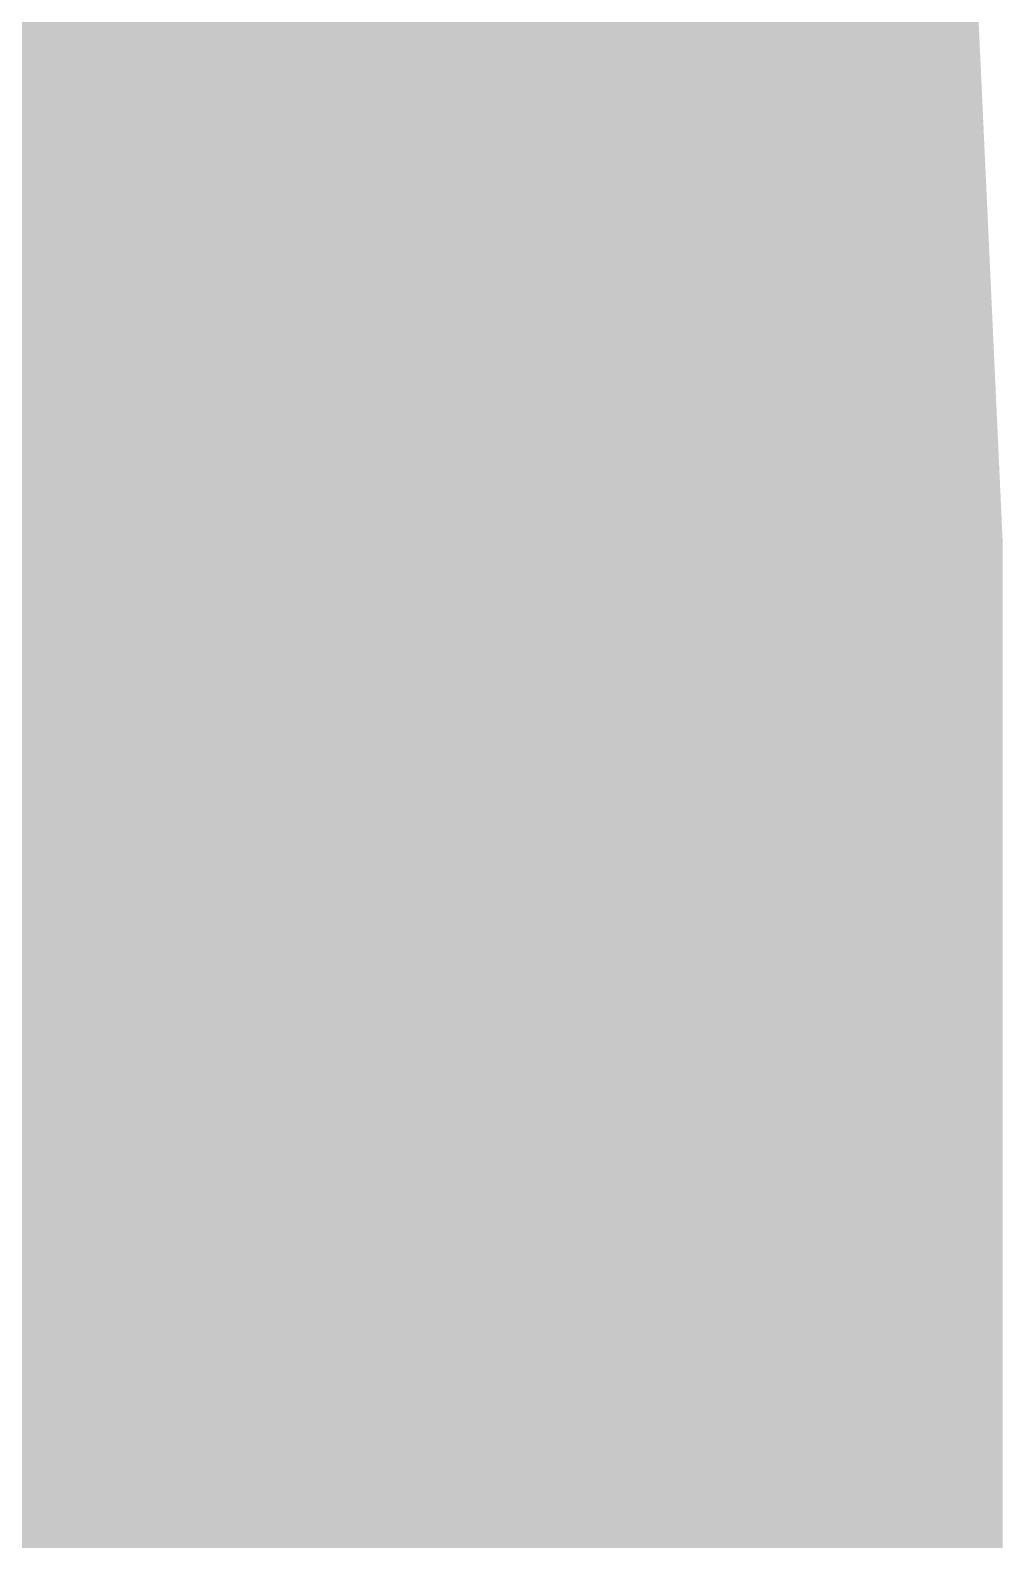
# Model space of a CAD drawing. Extents: x 43 to 178, y 42 to 123.
# Drawn here: x 73.2184 to 73.2819, y 109.6954 to 109.7939 of the extents above; entities that cross this region are included whole.
import ezdxf

# ---------------------------------------------------------------- set-up
doc = ezdxf.new("R2010")
doc.units = 0
doc.header["$MEASUREMENT"] = 0
doc.layers.add('MECHANICAL4', color=56, linetype='CONTINUOUS')

msp = doc.modelspace()

# ---------------------------------------------------------------- linework, layer by layer
at = {"layer": 'MECHANICAL4'}
for points, const_width in [([(71.218356, 111.760277, -0.414214), (73.218363, 109.760276)], 0.127), ([(71.218356, 111.760277, -0.414214), (73.218363, 109.760276)], 0.127), ([(71.218356, 111.760277, -0.414214), (73.218363, 109.760276)], 0.127), ([(71.218356, 111.760277, -0.414214), (73.218363, 109.760276)], 0.127), ([(71.218356, 111.760277, -0.414214), (73.218363, 109.760276)], 0.127), ([(71.218356, 111.760277, -0.414214), (73.218363, 109.760276)], 0.127), ([(71.218356, 111.760277, -0.414214), (73.218363, 109.760276)], 0.127), ([(71.218356, 111.760277, -0.414214), (73.218363, 109.760276)], 0.127), ([(71.218356, 111.760277, -0.414214), (73.218363, 109.760276)], 0.127), ([(73.186613, 109.760276, -1), (73.250113, 109.760276)], 0.0635), ([(73.186613, 109.760276, -1), (73.250113, 109.760276)], 0.0635), ([(73.186613, 109.760276, -1), (73.250113, 109.760276)], 0.0635), ([(73.186613, 109.760276, -1), (73.250113, 109.760276)], 0.0635), ([(73.186613, 109.760276, -1), (73.250113, 109.760276)], 0.0635), ([(73.186613, 109.760276, -1), (73.250113, 109.760276)], 0.0635), ([(73.186613, 109.760276, -1), (73.250113, 109.760276)], 0.0635), ([(73.186613, 109.760276, -1), (73.250113, 109.760276)], 0.0635), ([(73.186613, 109.760276, -1), (73.250113, 109.760276)], 0.0635), ([(73.186613, 109.760273, -1), (73.250113, 109.760273)], 0.0635), ([(73.186613, 109.760273, -1), (73.250113, 109.760273)], 0.0635), ([(73.186613, 109.760273, -1), (73.250113, 109.760273)], 0.0635), ([(73.186613, 109.760273, -1), (73.250113, 109.760273)], 0.0635), ([(73.186613, 109.760273, -1), (73.250113, 109.760273)], 0.0635), ([(73.186613, 109.760273, -1), (73.250113, 109.760273)], 0.0635), ([(73.186613, 109.760273, -1), (73.250113, 109.760273)], 0.0635), ([(73.186613, 109.760273, -1), (73.250113, 109.760273)], 0.0635), ([(73.186613, 109.760273, -1), (73.250113, 109.760273)], 0.0635), ([(73.186613, 109.760273, -1), (73.250113, 109.760273)], 0.0635), ([(73.186613, 109.760273, -1), (73.250113, 109.760273)], 0.0635), ([(73.186613, 109.760273, -1), (73.250113, 109.760273)], 0.0635), ([(73.186613, 109.760273, -1), (73.250113, 109.760273)], 0.0635), ([(73.186613, 109.760273, -1), (73.250113, 109.760273)], 0.0635), ([(73.186613, 109.760273, -1), (73.250113, 109.760273)], 0.0635), ([(73.186613, 109.760273, -1), (73.250113, 109.760273)], 0.0635), ([(73.186613, 109.760273, -1), (73.250113, 109.760273)], 0.0635), ([(73.186613, 109.760273, -1), (73.250113, 109.760273)], 0.0635), ([(73.186613, 109.760273, -1), (73.250113, 109.760273)], 0.0635), ([(73.186613, 109.760273, -1), (73.250113, 109.760273)], 0.0635), ([(73.186613, 109.760273, -1), (73.250113, 109.760273)], 0.0635), ([(73.186613, 109.760273, -1), (73.250113, 109.760273)], 0.0635), ([(73.186613, 109.760273, -1), (73.250113, 109.760273)], 0.0635), ([(73.186613, 109.760273, -1), (73.250113, 109.760273)], 0.0635), ([(73.186613, 109.760273, -1), (73.250113, 109.760273)], 0.0635), ([(73.186613, 109.760273, -1), (73.250113, 109.760273)], 0.0635), ([(73.186613, 109.760273, -1), (73.250113, 109.760273)], 0.0635), ([(73.186613, 109.760273, -1), (73.250113, 109.760273)], 0.0635), ([(73.186613, 109.760273, -1), (73.250113, 109.760273)], 0.0635), ([(73.186613, 109.760273, -1), (73.250113, 109.760273)], 0.0635), ([(73.186613, 109.760273, -1), (73.250113, 109.760273)], 0.0635), ([(73.186613, 109.760273, -1), (73.250113, 109.760273)], 0.0635), ([(73.186613, 109.760273, -1), (73.250113, 109.760273)], 0.0635), ([(73.186613, 109.760273, -1), (73.250113, 109.760273)], 0.0635), ([(73.186613, 109.760273, -1), (73.250113, 109.760273)], 0.0635), ([(73.186613, 109.760273, -1), (73.250113, 109.760273)], 0.0635), ([(73.186613, 109.760273, -1), (73.250113, 109.760273)], 0.0635), ([(73.186613, 109.760273, -1), (73.250113, 109.760273)], 0.0635), ([(73.186613, 109.760273, -1), (73.250113, 109.760273)], 0.0635), ([(73.186613, 109.760273, -1), (73.250113, 109.760273)], 0.0635), ([(73.186613, 109.760273, -1), (73.250113, 109.760273)], 0.0635), ([(73.186613, 109.760273, -1), (73.250113, 109.760273)], 0.0635), ([(73.186613, 109.760273, -1), (73.250113, 109.760273)], 0.0635), ([(73.186613, 109.760273, -1), (73.250113, 109.760273)], 0.0635), ([(73.186613, 109.760273, -1), (73.250113, 109.760273)], 0.0635), ([(73.250113, 109.760276, -1), (73.186613, 109.760276)], 0.0635), ([(73.250113, 109.760276, -1), (73.186613, 109.760276)], 0.0635), ([(73.250113, 109.760276, -1), (73.186613, 109.760276)], 0.0635), ([(73.250113, 109.760276, -1), (73.186613, 109.760276)], 0.0635), ([(73.250113, 109.760276, -1), (73.186613, 109.760276)], 0.0635), ([(73.250113, 109.760276, -1), (73.186613, 109.760276)], 0.0635), ([(73.250113, 109.760276, -1), (73.186613, 109.760276)], 0.0635), ([(73.250113, 109.760276, -1), (73.186613, 109.760276)], 0.0635), ([(73.250113, 109.760276, -1), (73.186613, 109.760276)], 0.0635), ([(73.250113, 109.760273, -1), (73.186613, 109.760273)], 0.0635), ([(73.250113, 109.760273, -1), (73.186613, 109.760273)], 0.0635), ([(73.250113, 109.760273, -1), (73.186613, 109.760273)], 0.0635), ([(73.250113, 109.760273, -1), (73.186613, 109.760273)], 0.0635), ([(73.250113, 109.760273, -1), (73.186613, 109.760273)], 0.0635), ([(73.250113, 109.760273, -1), (73.186613, 109.760273)], 0.0635), ([(73.250113, 109.760273, -1), (73.186613, 109.760273)], 0.0635), ([(73.250113, 109.760273, -1), (73.186613, 109.760273)], 0.0635), ([(73.250113, 109.760273, -1), (73.186613, 109.760273)], 0.0635), ([(73.250113, 109.760273, -1), (73.186613, 109.760273)], 0.0635), ([(73.250113, 109.760273, -1), (73.186613, 109.760273)], 0.0635), ([(73.250113, 109.760273, -1), (73.186613, 109.760273)], 0.0635), ([(73.250113, 109.760273, -1), (73.186613, 109.760273)], 0.0635), ([(73.250113, 109.760273, -1), (73.186613, 109.760273)], 0.0635), ([(73.250113, 109.760273, -1), (73.186613, 109.760273)], 0.0635), ([(73.250113, 109.760273, -1), (73.186613, 109.760273)], 0.0635), ([(73.250113, 109.760273, -1), (73.186613, 109.760273)], 0.0635), ([(73.250113, 109.760273, -1), (73.186613, 109.760273)], 0.0635), ([(73.250113, 109.760273, -1), (73.186613, 109.760273)], 0.0635), ([(73.250113, 109.760273, -1), (73.186613, 109.760273)], 0.0635), ([(73.250113, 109.760273, -1), (73.186613, 109.760273)], 0.0635), ([(73.250113, 109.760273, -1), (73.186613, 109.760273)], 0.0635), ([(73.250113, 109.760273, -1), (73.186613, 109.760273)], 0.0635), ([(73.250113, 109.760273, -1), (73.186613, 109.760273)], 0.0635), ([(73.250113, 109.760273, -1), (73.186613, 109.760273)], 0.0635), ([(73.250113, 109.760273, -1), (73.186613, 109.760273)], 0.0635), ([(73.250113, 109.760273, -1), (73.186613, 109.760273)], 0.0635), ([(73.250113, 109.760273, -1), (73.186613, 109.760273)], 0.0635), ([(73.250113, 109.760273, -1), (73.186613, 109.760273)], 0.0635), ([(73.250113, 109.760273, -1), (73.186613, 109.760273)], 0.0635), ([(73.250113, 109.760273, -1), (73.186613, 109.760273)], 0.0635), ([(73.250113, 109.760273, -1), (73.186613, 109.760273)], 0.0635), ([(73.250113, 109.760273, -1), (73.186613, 109.760273)], 0.0635), ([(73.250113, 109.760273, -1), (73.186613, 109.760273)], 0.0635), ([(73.250113, 109.760273, -1), (73.186613, 109.760273)], 0.0635), ([(73.250113, 109.760273, -1), (73.186613, 109.760273)], 0.0635), ([(73.250113, 109.760273, -1), (73.186613, 109.760273)], 0.0635), ([(73.250113, 109.760273, -1), (73.186613, 109.760273)], 0.0635), ([(73.250113, 109.760273, -1), (73.186613, 109.760273)], 0.0635), ([(73.250113, 109.760273, -1), (73.186613, 109.760273)], 0.0635), ([(73.250113, 109.760273, -1), (73.186613, 109.760273)], 0.0635), ([(73.250113, 109.760273, -1), (73.186613, 109.760273)], 0.0635), ([(73.250113, 109.760273, -1), (73.186613, 109.760273)], 0.0635), ([(73.250113, 109.760273, -1), (73.186613, 109.760273)], 0.0635), ([(73.250113, 109.760273, -1), (73.186613, 109.760273)], 0.0635), ([(73.234238, 109.760273, -1), (73.265988, 109.760273)], 0.03175), ([(73.234238, 109.760273, -1), (73.265988, 109.760273)], 0.03175), ([(73.234238, 109.760273, -1), (73.265988, 109.760273)], 0.03175), ([(73.234238, 109.760273, -1), (73.265988, 109.760273)], 0.03175), ([(73.234238, 109.760273, -1), (73.265988, 109.760273)], 0.03175), ([(73.234238, 109.760273, -1), (73.265988, 109.760273)], 0.03175), ([(73.234238, 109.760273, -1), (73.265988, 109.760273)], 0.03175), ([(73.234238, 109.760273, -1), (73.265988, 109.760273)], 0.03175), ([(73.234238, 109.760273, -1), (73.265988, 109.760273)], 0.03175), ([(73.234238, 109.760273, -1), (73.265988, 109.760273)], 0.03175), ([(73.234238, 109.760273, -1), (73.265988, 109.760273)], 0.03175), ([(73.234238, 109.760273, -1), (73.265988, 109.760273)], 0.03175), ([(73.234238, 109.760273, -1), (73.265988, 109.760273)], 0.03175), ([(73.234238, 109.760273, -1), (73.265988, 109.760273)], 0.03175), ([(73.234238, 109.760273, -1), (73.265988, 109.760273)], 0.03175), ([(73.234238, 109.760273, -1), (73.265988, 109.760273)], 0.03175), ([(73.234238, 109.760273, -1), (73.265988, 109.760273)], 0.03175), ([(73.234238, 109.760273, -1), (73.265988, 109.760273)], 0.03175), ([(73.234238, 109.760273, -1), (73.265988, 109.760273)], 0.03175), ([(73.234238, 109.760273, -1), (73.265988, 109.760273)], 0.03175), ([(73.234238, 109.760273, -1), (73.265988, 109.760273)], 0.03175), ([(73.234238, 109.760273, -1), (73.265988, 109.760273)], 0.03175), ([(73.234238, 109.760273, -1), (73.265988, 109.760273)], 0.03175), ([(73.234238, 109.760273, -1), (73.265988, 109.760273)], 0.03175), ([(73.234238, 109.760273, -1), (73.265988, 109.760273)], 0.03175), ([(73.234238, 109.760273, -1), (73.265988, 109.760273)], 0.03175), ([(73.234238, 109.760273, -1), (73.265988, 109.760273)], 0.03175), ([(73.234238, 109.760273, -1), (73.265988, 109.760273)], 0.03175), ([(73.234238, 109.760273, -1), (73.265988, 109.760273)], 0.03175), ([(73.234238, 109.760273, -1), (73.265988, 109.760273)], 0.03175), ([(73.234238, 109.760273, -1), (73.265988, 109.760273)], 0.03175), ([(73.234238, 109.760273, -1), (73.265988, 109.760273)], 0.03175), ([(73.234238, 109.760273, -1), (73.265988, 109.760273)], 0.03175), ([(73.234238, 109.760273, -1), (73.265988, 109.760273)], 0.03175), ([(73.234238, 109.760273, -1), (73.265988, 109.760273)], 0.03175), ([(73.234238, 109.760273, -1), (73.265988, 109.760273)], 0.03175), ([(73.234238, 109.760273, -1), (73.265988, 109.760273)], 0.03175), ([(73.234238, 109.760273, -1), (73.265988, 109.760273)], 0.03175), ([(73.234238, 109.760273, -1), (73.265988, 109.760273)], 0.03175), ([(73.234238, 109.760273, -1), (73.265988, 109.760273)], 0.03175), ([(73.234238, 109.760273, -1), (73.265988, 109.760273)], 0.03175), ([(73.234238, 109.760273, -1), (73.265988, 109.760273)], 0.03175), ([(73.234238, 109.760273, -1), (73.265988, 109.760273)], 0.03175), ([(73.234238, 109.760273, -1), (73.265988, 109.760273)], 0.03175), ([(73.234238, 109.760273, -1), (73.265988, 109.760273)], 0.03175), ([(73.234238, 109.760273, -1), (73.265988, 109.760273)], 0.03175), ([(73.234238, 109.760273, -1), (73.265988, 109.760273)], 0.03175), ([(73.234238, 109.760273, -1), (73.265988, 109.760273)], 0.03175), ([(73.234238, 109.760273, -1), (73.265988, 109.760273)], 0.03175), ([(73.234238, 109.760273, -1), (73.265988, 109.760273)], 0.03175), ([(73.234238, 109.760273, -1), (73.265988, 109.760273)], 0.03175), ([(73.234238, 109.760273, -1), (73.265988, 109.760273)], 0.03175), ([(73.234238, 109.760273, -1), (73.265988, 109.760273)], 0.03175), ([(73.234238, 109.760273, -1), (73.265988, 109.760273)], 0.03175), ([(73.234238, 109.760273, -1), (73.265988, 109.760273)], 0.03175), ([(73.234238, 109.760273, -1), (73.265988, 109.760273)], 0.03175), ([(73.234238, 109.760273, -1), (73.265988, 109.760273)], 0.03175), ([(73.234238, 109.760273, -1), (73.265988, 109.760273)], 0.03175), ([(73.234238, 109.760273, -1), (73.265988, 109.760273)], 0.03175), ([(73.234238, 109.760273, -1), (73.265988, 109.760273)], 0.03175), ([(73.234238, 109.760273, -1), (73.265988, 109.760273)], 0.03175), ([(73.234238, 109.760273, -1), (73.265988, 109.760273)], 0.03175), ([(73.234238, 109.760273, -1), (73.265988, 109.760273)], 0.03175), ([(73.234238, 109.760273, -1), (73.265988, 109.760273)], 0.03175), ([(73.234238, 109.760273, -1), (73.265988, 109.760273)], 0.03175), ([(73.234238, 109.760273, -1), (73.265988, 109.760273)], 0.03175), ([(73.234238, 109.760273, -1), (73.265988, 109.760273)], 0.03175), ([(73.234238, 109.760273, -1), (73.265988, 109.760273)], 0.03175), ([(73.234238, 109.760273, -1), (73.265988, 109.760273)], 0.03175), ([(73.234238, 109.760273, -1), (73.265988, 109.760273)], 0.03175), ([(73.234238, 109.760273, -1), (73.265988, 109.760273)], 0.03175), ([(73.234238, 109.760273, -1), (73.265988, 109.760273)], 0.03175), ([(73.265988, 109.760273, -1), (73.234238, 109.760273)], 0.03175), ([(73.265988, 109.760273, -1), (73.234238, 109.760273)], 0.03175), ([(73.265988, 109.760273, -1), (73.234238, 109.760273)], 0.03175), ([(73.265988, 109.760273, -1), (73.234238, 109.760273)], 0.03175), ([(73.265988, 109.760273, -1), (73.234238, 109.760273)], 0.03175), ([(73.265988, 109.760273, -1), (73.234238, 109.760273)], 0.03175), ([(73.265988, 109.760273, -1), (73.234238, 109.760273)], 0.03175), ([(73.265988, 109.760273, -1), (73.234238, 109.760273)], 0.03175), ([(73.265988, 109.760273, -1), (73.234238, 109.760273)], 0.03175), ([(73.265988, 109.760273, -1), (73.234238, 109.760273)], 0.03175), ([(73.265988, 109.760273, -1), (73.234238, 109.760273)], 0.03175), ([(73.265988, 109.760273, -1), (73.234238, 109.760273)], 0.03175), ([(73.265988, 109.760273, -1), (73.234238, 109.760273)], 0.03175), ([(73.265988, 109.760273, -1), (73.234238, 109.760273)], 0.03175), ([(73.265988, 109.760273, -1), (73.234238, 109.760273)], 0.03175), ([(73.265988, 109.760273, -1), (73.234238, 109.760273)], 0.03175), ([(73.265988, 109.760273, -1), (73.234238, 109.760273)], 0.03175), ([(73.265988, 109.760273, -1), (73.234238, 109.760273)], 0.03175), ([(73.265988, 109.760273, -1), (73.234238, 109.760273)], 0.03175), ([(73.265988, 109.760273, -1), (73.234238, 109.760273)], 0.03175), ([(73.265988, 109.760273, -1), (73.234238, 109.760273)], 0.03175), ([(73.265988, 109.760273, -1), (73.234238, 109.760273)], 0.03175), ([(73.265988, 109.760273, -1), (73.234238, 109.760273)], 0.03175), ([(73.265988, 109.760273, -1), (73.234238, 109.760273)], 0.03175), ([(73.265988, 109.760273, -1), (73.234238, 109.760273)], 0.03175), ([(73.265988, 109.760273, -1), (73.234238, 109.760273)], 0.03175), ([(73.265988, 109.760273, -1), (73.234238, 109.760273)], 0.03175), ([(73.265988, 109.760273, -1), (73.234238, 109.760273)], 0.03175), ([(73.265988, 109.760273, -1), (73.234238, 109.760273)], 0.03175), ([(73.265988, 109.760273, -1), (73.234238, 109.760273)], 0.03175), ([(73.265988, 109.760273, -1), (73.234238, 109.760273)], 0.03175), ([(73.265988, 109.760273, -1), (73.234238, 109.760273)], 0.03175), ([(73.265988, 109.760273, -1), (73.234238, 109.760273)], 0.03175), ([(73.265988, 109.760273, -1), (73.234238, 109.760273)], 0.03175), ([(73.265988, 109.760273, -1), (73.234238, 109.760273)], 0.03175), ([(73.265988, 109.760273, -1), (73.234238, 109.760273)], 0.03175), ([(73.265988, 109.760273, -1), (73.234238, 109.760273)], 0.03175), ([(73.265988, 109.760273, -1), (73.234238, 109.760273)], 0.03175), ([(73.265988, 109.760273, -1), (73.234238, 109.760273)], 0.03175), ([(73.265988, 109.760273, -1), (73.234238, 109.760273)], 0.03175), ([(73.265988, 109.760273, -1), (73.234238, 109.760273)], 0.03175), ([(73.265988, 109.760273, -1), (73.234238, 109.760273)], 0.03175), ([(73.265988, 109.760273, -1), (73.234238, 109.760273)], 0.03175), ([(73.265988, 109.760273, -1), (73.234238, 109.760273)], 0.03175), ([(73.265988, 109.760273, -1), (73.234238, 109.760273)], 0.03175), ([(73.265988, 109.760273, -1), (73.234238, 109.760273)], 0.03175), ([(73.265988, 109.760273, -1), (73.234238, 109.760273)], 0.03175), ([(73.265988, 109.760273, -1), (73.234238, 109.760273)], 0.03175), ([(73.265988, 109.760273, -1), (73.234238, 109.760273)], 0.03175), ([(73.265988, 109.760273, -1), (73.234238, 109.760273)], 0.03175), ([(73.265988, 109.760273, -1), (73.234238, 109.760273)], 0.03175), ([(73.265988, 109.760273, -1), (73.234238, 109.760273)], 0.03175), ([(73.265988, 109.760273, -1), (73.234238, 109.760273)], 0.03175), ([(73.265988, 109.760273, -1), (73.234238, 109.760273)], 0.03175), ([(73.265988, 109.760273, -1), (73.234238, 109.760273)], 0.03175), ([(73.265988, 109.760273, -1), (73.234238, 109.760273)], 0.03175), ([(73.265988, 109.760273, -1), (73.234238, 109.760273)], 0.03175), ([(73.265988, 109.760273, -1), (73.234238, 109.760273)], 0.03175), ([(73.265988, 109.760273, -1), (73.234238, 109.760273)], 0.03175), ([(73.265988, 109.760273, -1), (73.234238, 109.760273)], 0.03175), ([(73.265988, 109.760273, -1), (73.234238, 109.760273)], 0.03175), ([(73.265988, 109.760273, -1), (73.234238, 109.760273)], 0.03175), ([(73.265988, 109.760273, -1), (73.234238, 109.760273)], 0.03175), ([(73.265988, 109.760273, -1), (73.234238, 109.760273)], 0.03175), ([(73.265988, 109.760273, -1), (73.234238, 109.760273)], 0.03175), ([(73.265988, 109.760273, -1), (73.234238, 109.760273)], 0.03175), ([(73.265988, 109.760273, -1), (73.234238, 109.760273)], 0.03175), ([(73.265988, 109.760273, -1), (73.234238, 109.760273)], 0.03175), ([(73.265988, 109.760273, -1), (73.234238, 109.760273)], 0.03175), ([(73.265988, 109.760273, -1), (73.234238, 109.760273)], 0.03175), ([(73.265988, 109.760273, -1), (73.234238, 109.760273)], 0.03175), ([(73.265988, 109.760273, -1), (73.234238, 109.760273)], 0.03175)]:
    msp.add_lwpolyline(points, format="xyb", dxfattribs=dict(at, const_width=const_width))
for points, const_width in [([(73.186613, 109.760276, 1), (73.250113, 109.760276, 1)], 0.0635), ([(73.186613, 109.760276, 1), (73.250113, 109.760276, 1)], 0.0635), ([(73.186613, 109.760276, 1), (73.250113, 109.760276, 1)], 0.0635), ([(73.186613, 109.760276, 1), (73.250113, 109.760276, 1)], 0.0635), ([(73.186613, 109.760276, 1), (73.250113, 109.760276, 1)], 0.0635), ([(73.186613, 109.760276, 1), (73.250113, 109.760276, 1)], 0.0635), ([(73.186613, 109.760276, 1), (73.250113, 109.760276, 1)], 0.0635), ([(73.186613, 109.760276, 1), (73.250113, 109.760276, 1)], 0.0635), ([(73.186613, 109.760276, 1), (73.250113, 109.760276, 1)], 0.0635), ([(73.186613, 109.760273, 1), (73.250113, 109.760273, 1)], 0.0635), ([(73.186613, 109.760273, 1), (73.250113, 109.760273, 1)], 0.0635), ([(73.186613, 109.760273, 1), (73.250113, 109.760273, 1)], 0.0635), ([(73.186613, 109.760273, 1), (73.250113, 109.760273, 1)], 0.0635), ([(73.186613, 109.760273, 1), (73.250113, 109.760273, 1)], 0.0635), ([(73.186613, 109.760273, 1), (73.250113, 109.760273, 1)], 0.0635), ([(73.186613, 109.760273, 1), (73.250113, 109.760273, 1)], 0.0635), ([(73.186613, 109.760273, 1), (73.250113, 109.760273, 1)], 0.0635), ([(73.186613, 109.760273, 1), (73.250113, 109.760273, 1)], 0.0635), ([(73.234238, 109.760276, 1), (73.265988, 109.760276, 1)], 0.03175), ([(73.234238, 109.760276, 1), (73.265988, 109.760276, 1)], 0.03175), ([(73.234238, 109.760276, 1), (73.265988, 109.760276, 1)], 0.03175), ([(73.234238, 109.760276, 1), (73.265988, 109.760276, 1)], 0.03175), ([(73.234238, 109.760276, 1), (73.265988, 109.760276, 1)], 0.03175), ([(73.234238, 109.760276, 1), (73.265988, 109.760276, 1)], 0.03175), ([(73.234238, 109.760276, 1), (73.265988, 109.760276, 1)], 0.03175), ([(73.234238, 109.760276, 1), (73.265988, 109.760276, 1)], 0.03175), ([(73.234238, 109.760276, 1), (73.265988, 109.760276, 1)], 0.03175), ([(73.234238, 109.760276, 1), (73.265988, 109.760276, 1)], 0.03175), ([(73.234238, 109.760276, 1), (73.265988, 109.760276, 1)], 0.03175), ([(73.234238, 109.760276, 1), (73.265988, 109.760276, 1)], 0.03175), ([(73.234238, 109.760276, 1), (73.265988, 109.760276, 1)], 0.03175), ([(73.234238, 109.760276, 1), (73.265988, 109.760276, 1)], 0.03175), ([(73.234238, 109.760276, 1), (73.265988, 109.760276, 1)], 0.03175), ([(73.234238, 109.760276, 1), (73.265988, 109.760276, 1)], 0.03175), ([(73.234238, 109.760276, 1), (73.265988, 109.760276, 1)], 0.03175), ([(73.234238, 109.760276, 1), (73.265988, 109.760276, 1)], 0.03175), ([(73.234238, 109.760273, 1), (73.265988, 109.760273, 1)], 0.03175), ([(73.234238, 109.760273, 1), (73.265988, 109.760273, 1)], 0.03175), ([(73.234238, 109.760273, 1), (73.265988, 109.760273, 1)], 0.03175), ([(73.234238, 109.760273, 1), (73.265988, 109.760273, 1)], 0.03175), ([(73.234238, 109.760273, 1), (73.265988, 109.760273, 1)], 0.03175), ([(73.234238, 109.760273, 1), (73.265988, 109.760273, 1)], 0.03175), ([(73.234238, 109.760273, 1), (73.265988, 109.760273, 1)], 0.03175), ([(73.234238, 109.760273, 1), (73.265988, 109.760273, 1)], 0.03175), ([(73.234238, 109.760273, 1), (73.265988, 109.760273, 1)], 0.03175), ([(73.234238, 109.760273, 1), (73.265988, 109.760273, 1)], 0.03175), ([(73.234238, 109.760273, 1), (73.265988, 109.760273, 1)], 0.03175), ([(73.234238, 109.760273, 1), (73.265988, 109.760273, 1)], 0.03175), ([(73.234238, 109.760273, 1), (73.265988, 109.760273, 1)], 0.03175), ([(73.234238, 109.760273, 1), (73.265988, 109.760273, 1)], 0.03175), ([(73.234238, 109.760273, 1), (73.265988, 109.760273, 1)], 0.03175), ([(73.234238, 109.760273, 1), (73.265988, 109.760273, 1)], 0.03175), ([(73.234238, 109.760273, 1), (73.265988, 109.760273, 1)], 0.03175), ([(73.234238, 109.760273, 1), (73.265988, 109.760273, 1)], 0.03175), ([(73.234238, 109.760273, 1), (73.265988, 109.760273, 1)], 0.03175), ([(73.234238, 109.760273, 1), (73.265988, 109.760273, 1)], 0.03175), ([(73.234238, 109.760273, 1), (73.265988, 109.760273, 1)], 0.03175), ([(73.234238, 109.760273, 1), (73.265988, 109.760273, 1)], 0.03175), ([(73.234238, 109.760273, 1), (73.265988, 109.760273, 1)], 0.03175), ([(73.234238, 109.760273, 1), (73.265988, 109.760273, 1)], 0.03175), ([(73.234238, 109.760273, 1), (73.265988, 109.760273, 1)], 0.03175), ([(73.234238, 109.760273, 1), (73.265988, 109.760273, 1)], 0.03175), ([(73.234238, 109.760273, 1), (73.265988, 109.760273, 1)], 0.03175), ([(73.234238, 109.760273, 1), (73.265988, 109.760273, 1)], 0.03175), ([(73.234238, 109.760273, 1), (73.265988, 109.760273, 1)], 0.03175), ([(73.234238, 109.760273, 1), (73.265988, 109.760273, 1)], 0.03175), ([(73.234238, 109.760273, 1), (73.265988, 109.760273, 1)], 0.03175), ([(73.234238, 109.760273, 1), (73.265988, 109.760273, 1)], 0.03175), ([(73.234238, 109.760273, 1), (73.265988, 109.760273, 1)], 0.03175), ([(73.234238, 109.760273, 1), (73.265988, 109.760273, 1)], 0.03175), ([(73.234238, 109.760273, 1), (73.265988, 109.760273, 1)], 0.03175), ([(73.234238, 109.760273, 1), (73.265988, 109.760273, 1)], 0.03175), ([(73.234238, 109.760273, 1), (73.265988, 109.760273, 1)], 0.03175), ([(73.234238, 109.760273, 1), (73.265988, 109.760273, 1)], 0.03175), ([(73.234238, 109.760273, 1), (73.265988, 109.760273, 1)], 0.03175), ([(73.234238, 109.760273, 1), (73.265988, 109.760273, 1)], 0.03175), ([(73.234238, 109.760273, 1), (73.265988, 109.760273, 1)], 0.03175), ([(73.234238, 109.760273, 1), (73.265988, 109.760273, 1)], 0.03175), ([(73.234238, 109.760273, 1), (73.265988, 109.760273, 1)], 0.03175), ([(73.234238, 109.760273, 1), (73.265988, 109.760273, 1)], 0.03175), ([(73.234238, 109.760273, 1), (73.265988, 109.760273, 1)], 0.03175), ([(73.234238, 109.760273, 1), (73.265988, 109.760273, 1)], 0.03175), ([(73.234238, 109.760273, 1), (73.265988, 109.760273, 1)], 0.03175), ([(73.234238, 109.760273, 1), (73.265988, 109.760273, 1)], 0.03175), ([(73.234238, 109.760273, 1), (73.265988, 109.760273, 1)], 0.03175), ([(73.234238, 109.760273, 1), (73.265988, 109.760273, 1)], 0.03175), ([(73.234238, 109.760273, 1), (73.265988, 109.760273, 1)], 0.03175), ([(73.234238, 109.760273, 1), (73.265988, 109.760273, 1)], 0.03175), ([(73.234238, 109.760273, 1), (73.265988, 109.760273, 1)], 0.03175), ([(73.234238, 109.760273, 1), (73.265988, 109.760273, 1)], 0.03175), ([(73.234238, 109.760273, 1), (73.265988, 109.760273, 1)], 0.03175), ([(73.234238, 109.760273, 1), (73.265988, 109.760273, 1)], 0.03175), ([(73.234238, 109.760273, 1), (73.265988, 109.760273, 1)], 0.03175), ([(73.234238, 109.760273, 1), (73.265988, 109.760273, 1)], 0.03175), ([(73.234238, 109.760273, 1), (73.265988, 109.760273, 1)], 0.03175), ([(73.234238, 109.760273, 1), (73.265988, 109.760273, 1)], 0.03175), ([(73.234238, 109.760273, 1), (73.265988, 109.760273, 1)], 0.03175), ([(73.234238, 109.760273, 1), (73.265988, 109.760273, 1)], 0.03175), ([(73.234238, 109.760273, 1), (73.265988, 109.760273, 1)], 0.03175), ([(73.234238, 109.760273, 1), (73.265988, 109.760273, 1)], 0.03175), ([(73.234238, 109.760273, 1), (73.265988, 109.760273, 1)], 0.03175), ([(73.234238, 109.760273, 1), (73.265988, 109.760273, 1)], 0.03175), ([(73.234238, 109.760273, 1), (73.265988, 109.760273, 1)], 0.03175), ([(73.234238, 109.760273, 1), (73.265988, 109.760273, 1)], 0.03175), ([(73.234238, 109.760273, 1), (73.265988, 109.760273, 1)], 0.03175), ([(73.234238, 109.760273, 1), (73.265988, 109.760273, 1)], 0.03175), ([(73.234238, 109.760273, 1), (73.265988, 109.760273, 1)], 0.03175), ([(73.234238, 109.760273, 1), (73.265988, 109.760273, 1)], 0.03175), ([(73.234238, 109.760273, 1), (73.265988, 109.760273, 1)], 0.03175), ([(73.234238, 109.760273, 1), (73.265988, 109.760273, 1)], 0.03175), ([(73.234238, 109.760273, 1), (73.265988, 109.760273, 1)], 0.03175), ([(73.234238, 109.760273, 1), (73.265988, 109.760273, 1)], 0.03175), ([(73.234238, 109.760273, 1), (73.265988, 109.760273, 1)], 0.03175), ([(73.234238, 109.760273, 1), (73.265988, 109.760273, 1)], 0.03175), ([(73.234238, 109.760273, 1), (73.265988, 109.760273, 1)], 0.03175), ([(73.234238, 109.760273, 1), (73.265988, 109.760273, 1)], 0.03175), ([(73.234238, 109.760273, 1), (73.265988, 109.760273, 1)], 0.03175), ([(73.234238, 109.760273, 1), (73.265988, 109.760273, 1)], 0.03175), ([(73.234238, 109.760273, 1), (73.265988, 109.760273, 1)], 0.03175), ([(73.234238, 109.760273, 1), (73.265988, 109.760273, 1)], 0.03175), ([(73.234238, 109.760273, 1), (73.265988, 109.760273, 1)], 0.03175), ([(73.234238, 109.760273, 1), (73.265988, 109.760273, 1)], 0.03175), ([(73.234238, 109.760273, 1), (73.265988, 109.760273, 1)], 0.03175), ([(73.234238, 109.760273, 1), (73.265988, 109.760273, 1)], 0.03175), ([(73.234238, 109.760273, 1), (73.265988, 109.760273, 1)], 0.03175), ([(73.234238, 109.760273, 1), (73.265988, 109.760273, 1)], 0.03175), ([(73.2263, 109.760273, 1), (73.242175, 109.760273, 1)], 0.015875), ([(73.2263, 109.760273, 1), (73.242175, 109.760273, 1)], 0.015875), ([(73.2263, 109.760273, 1), (73.242175, 109.760273, 1)], 0.015875), ([(73.2263, 109.760273, 1), (73.242175, 109.760273, 1)], 0.015875), ([(73.2263, 109.760273, 1), (73.242175, 109.760273, 1)], 0.015875), ([(73.2263, 109.760273, 1), (73.242175, 109.760273, 1)], 0.015875), ([(73.2263, 109.760273, 1), (73.242175, 109.760273, 1)], 0.015875), ([(73.2263, 109.760273, 1), (73.242175, 109.760273, 1)], 0.015875), ([(73.2263, 109.760273, 1), (73.242175, 109.760273, 1)], 0.015875), ([(73.2263, 109.760273, 1), (73.242175, 109.760273, 1)], 0.015875), ([(73.2263, 109.760273, 1), (73.242175, 109.760273, 1)], 0.015875), ([(73.2263, 109.760273, 1), (73.242175, 109.760273, 1)], 0.015875), ([(73.2263, 109.760273, 1), (73.242175, 109.760273, 1)], 0.015875), ([(73.2263, 109.760273, 1), (73.242175, 109.760273, 1)], 0.015875), ([(73.2263, 109.760273, 1), (73.242175, 109.760273, 1)], 0.015875), ([(73.2263, 109.760273, 1), (73.242175, 109.760273, 1)], 0.015875), ([(73.2263, 109.760273, 1), (73.242175, 109.760273, 1)], 0.015875), ([(73.2263, 109.760273, 1), (73.242175, 109.760273, 1)], 0.015875), ([(73.2263, 109.760273, 1), (73.242175, 109.760273, 1)], 0.015875), ([(73.2263, 109.760273, 1), (73.242175, 109.760273, 1)], 0.015875), ([(73.2263, 109.760273, 1), (73.242175, 109.760273, 1)], 0.015875), ([(73.2263, 109.760273, 1), (73.242175, 109.760273, 1)], 0.015875), ([(73.2263, 109.760273, 1), (73.242175, 109.760273, 1)], 0.015875), ([(73.2263, 109.760273, 1), (73.242175, 109.760273, 1)], 0.015875), ([(73.2263, 109.760273, 1), (73.242175, 109.760273, 1)], 0.015875), ([(73.2263, 109.760273, 1), (73.242175, 109.760273, 1)], 0.015875), ([(73.2263, 109.760273, 1), (73.242175, 109.760273, 1)], 0.015875), ([(73.2263, 109.760273, 1), (73.242175, 109.760273, 1)], 0.015875), ([(73.2263, 109.760273, 1), (73.242175, 109.760273, 1)], 0.015875), ([(73.2263, 109.760273, 1), (73.242175, 109.760273, 1)], 0.015875), ([(73.2263, 109.760273, 1), (73.242175, 109.760273, 1)], 0.015875), ([(73.2263, 109.760273, 1), (73.242175, 109.760273, 1)], 0.015875), ([(73.2263, 109.760273, 1), (73.242175, 109.760273, 1)], 0.015875), ([(73.2263, 109.760273, 1), (73.242175, 109.760273, 1)], 0.015875), ([(73.2263, 109.760273, 1), (73.242175, 109.760273, 1)], 0.015875), ([(73.2263, 109.760273, 1), (73.242175, 109.760273, 1)], 0.015875), ([(73.2263, 109.760273, 1), (73.242175, 109.760273, 1)], 0.015875), ([(73.2263, 109.760273, 1), (73.242175, 109.760273, 1)], 0.015875), ([(73.2263, 109.760273, 1), (73.242175, 109.760273, 1)], 0.015875), ([(73.2263, 109.760273, 1), (73.242175, 109.760273, 1)], 0.015875), ([(73.2263, 109.760273, 1), (73.242175, 109.760273, 1)], 0.015875), ([(73.2263, 109.760273, 1), (73.242175, 109.760273, 1)], 0.015875), ([(73.2263, 109.760273, 1), (73.242175, 109.760273, 1)], 0.015875), ([(73.2263, 109.760273, 1), (73.242175, 109.760273, 1)], 0.015875), ([(73.2263, 109.760273, 1), (73.242175, 109.760273, 1)], 0.015875), ([(73.2263, 109.760273, 1), (73.242175, 109.760273, 1)], 0.015875), ([(73.2263, 109.760273, 1), (73.242175, 109.760273, 1)], 0.015875), ([(73.2263, 109.760273, 1), (73.242175, 109.760273, 1)], 0.015875), ([(73.2263, 109.760273, 1), (73.242175, 109.760273, 1)], 0.015875), ([(73.2263, 109.760273, 1), (73.242175, 109.760273, 1)], 0.015875), ([(73.2263, 109.760273, 1), (73.242175, 109.760273, 1)], 0.015875), ([(73.2263, 109.760273, 1), (73.242175, 109.760273, 1)], 0.015875), ([(73.2263, 109.760273, 1), (73.242175, 109.760273, 1)], 0.015875), ([(73.2263, 109.760273, 1), (73.242175, 109.760273, 1)], 0.015875), ([(73.2263, 109.760273, 1), (73.242175, 109.760273, 1)], 0.015875), ([(73.2263, 109.760273, 1), (73.242175, 109.760273, 1)], 0.015875), ([(73.2263, 109.760273, 1), (73.242175, 109.760273, 1)], 0.015875), ([(73.2263, 109.760273, 1), (73.242175, 109.760273, 1)], 0.015875), ([(73.2263, 109.760273, 1), (73.242175, 109.760273, 1)], 0.015875), ([(73.2263, 109.760273, 1), (73.242175, 109.760273, 1)], 0.015875), ([(73.2263, 109.760273, 1), (73.242175, 109.760273, 1)], 0.015875), ([(73.2263, 109.760273, 1), (73.242175, 109.760273, 1)], 0.015875), ([(73.2263, 109.760273, 1), (73.242175, 109.760273, 1)], 0.015875), ([(73.2263, 109.760273, 1), (73.242175, 109.760273, 1)], 0.015875), ([(73.2263, 109.760273, 1), (73.242175, 109.760273, 1)], 0.015875), ([(73.2263, 109.760273, 1), (73.242175, 109.760273, 1)], 0.015875), ([(73.2263, 109.760273, 1), (73.242175, 109.760273, 1)], 0.015875), ([(73.2263, 109.760273, 1), (73.242175, 109.760273, 1)], 0.015875), ([(73.2263, 109.760273, 1), (73.242175, 109.760273, 1)], 0.015875), ([(73.2263, 109.760273, 1), (73.242175, 109.760273, 1)], 0.015875), ([(73.2263, 109.760273, 1), (73.242175, 109.760273, 1)], 0.015875), ([(73.2263, 109.760273, 1), (73.242175, 109.760273, 1)], 0.015875), ([(73.2263, 109.760273, 1), (73.242175, 109.760273, 1)], 0.015875), ([(73.2263, 109.760273, 1), (73.242175, 109.760273, 1)], 0.015875), ([(73.2263, 109.760273, 1), (73.242175, 109.760273, 1)], 0.015875), ([(73.2263, 109.760273, 1), (73.242175, 109.760273, 1)], 0.015875), ([(73.2263, 109.760273, 1), (73.242175, 109.760273, 1)], 0.015875), ([(73.2263, 109.760273, 1), (73.242175, 109.760273, 1)], 0.015875), ([(73.2263, 109.760273, 1), (73.242175, 109.760273, 1)], 0.015875), ([(73.2263, 109.760273, 1), (73.242175, 109.760273, 1)], 0.015875), ([(73.2263, 109.760273, 1), (73.242175, 109.760273, 1)], 0.015875), ([(73.2263, 109.760273, 1), (73.242175, 109.760273, 1)], 0.015875), ([(73.2263, 109.760273, 1), (73.242175, 109.760273, 1)], 0.015875), ([(73.2263, 109.760273, 1), (73.242175, 109.760273, 1)], 0.015875), ([(73.2263, 109.760273, 1), (73.242175, 109.760273, 1)], 0.015875), ([(73.2263, 109.760273, 1), (73.242175, 109.760273, 1)], 0.015875), ([(73.2263, 109.760273, 1), (73.242175, 109.760273, 1)], 0.015875), ([(73.2263, 109.760273, 1), (73.242175, 109.760273, 1)], 0.015875), ([(73.2263, 109.760273, 1), (73.242175, 109.760273, 1)], 0.015875), ([(73.2263, 109.760273, 1), (73.242175, 109.760273, 1)], 0.015875), ([(73.2263, 109.760273, 1), (73.242175, 109.760273, 1)], 0.015875), ([(73.2263, 109.760273, 1), (73.242175, 109.760273, 1)], 0.015875), ([(73.2263, 109.760273, 1), (73.242175, 109.760273, 1)], 0.015875), ([(73.2263, 109.760273, 1), (73.242175, 109.760273, 1)], 0.015875), ([(73.2263, 109.760273, 1), (73.242175, 109.760273, 1)], 0.015875), ([(73.2263, 109.760273, 1), (73.242175, 109.760273, 1)], 0.015875), ([(73.2263, 109.760273, 1), (73.242175, 109.760273, 1)], 0.015875), ([(73.2263, 109.760273, 1), (73.242175, 109.760273, 1)], 0.015875), ([(73.2263, 109.760273, 1), (73.242175, 109.760273, 1)], 0.015875), ([(73.2263, 109.760273, 1), (73.242175, 109.760273, 1)], 0.015875), ([(73.2263, 109.760273, 1), (73.242175, 109.760273, 1)], 0.015875), ([(73.2263, 109.760273, 1), (73.242175, 109.760273, 1)], 0.015875), ([(73.2263, 109.760273, 1), (73.242175, 109.760273, 1)], 0.015875), ([(73.2263, 109.760273, 1), (73.242175, 109.760273, 1)], 0.015875), ([(73.2263, 109.760273, 1), (73.242175, 109.760273, 1)], 0.015875), ([(73.2263, 109.760273, 1), (73.242175, 109.760273, 1)], 0.015875), ([(73.2263, 109.760273, 1), (73.242175, 109.760273, 1)], 0.015875), ([(73.2263, 109.760273, 1), (73.242175, 109.760273, 1)], 0.015875), ([(73.2263, 109.760273, 1), (73.242175, 109.760273, 1)], 0.015875), ([(73.2263, 109.760273, 1), (73.242175, 109.760273, 1)], 0.015875), ([(73.2263, 109.760273, 1), (73.242175, 109.760273, 1)], 0.015875), ([(73.2263, 109.760273, 1), (73.242175, 109.760273, 1)], 0.015875), ([(73.2263, 109.760273, 1), (73.242175, 109.760273, 1)], 0.015875), ([(73.2263, 109.760273, 1), (73.242175, 109.760273, 1)], 0.015875), ([(73.2263, 109.760273, 1), (73.242175, 109.760273, 1)], 0.015875), ([(73.2263, 109.760273, 1), (73.242175, 109.760273, 1)], 0.015875), ([(73.2263, 109.760273, 1), (73.242175, 109.760273, 1)], 0.015875), ([(73.2263, 109.760273, 1), (73.242175, 109.760273, 1)], 0.015875), ([(73.2263, 109.760273, 1), (73.242175, 109.760273, 1)], 0.015875), ([(73.2263, 109.760273, 1), (73.242175, 109.760273, 1)], 0.015875), ([(73.2263, 109.760273, 1), (73.242175, 109.760273, 1)], 0.015875), ([(73.2263, 109.760273, 1), (73.242175, 109.760273, 1)], 0.015875), ([(73.2263, 109.760273, 1), (73.242175, 109.760273, 1)], 0.015875), ([(73.2263, 109.760273, 1), (73.242175, 109.760273, 1)], 0.015875), ([(73.2263, 109.760273, 1), (73.242175, 109.760273, 1)], 0.015875), ([(73.2263, 109.760273, 1), (73.242175, 109.760273, 1)], 0.015875), ([(73.2263, 109.760273, 1), (73.242175, 109.760273, 1)], 0.015875), ([(73.2263, 109.760273, 1), (73.242175, 109.760273, 1)], 0.015875), ([(73.2263, 109.760273, 1), (73.242175, 109.760273, 1)], 0.015875), ([(73.2263, 109.760273, 1), (73.242175, 109.760273, 1)], 0.015875), ([(73.2263, 109.760273, 1), (73.242175, 109.760273, 1)], 0.015875), ([(73.2263, 109.760273, 1), (73.242175, 109.760273, 1)], 0.015875), ([(73.2263, 109.760273, 1), (73.242175, 109.760273, 1)], 0.015875), ([(73.2263, 109.760273, 1), (73.242175, 109.760273, 1)], 0.015875), ([(73.2263, 109.760273, 1), (73.242175, 109.760273, 1)], 0.015875), ([(73.2263, 109.760273, 1), (73.242175, 109.760273, 1)], 0.015875), ([(73.2263, 109.760273, 1), (73.242175, 109.760273, 1)], 0.015875), ([(73.2263, 109.760273, 1), (73.242175, 109.760273, 1)], 0.015875), ([(73.2263, 109.760273, 1), (73.242175, 109.760273, 1)], 0.015875), ([(73.2263, 109.760273, 1), (73.242175, 109.760273, 1)], 0.015875), ([(73.2263, 109.760273, 1), (73.242175, 109.760273, 1)], 0.015875), ([(73.2263, 109.760273, 1), (73.242175, 109.760273, 1)], 0.015875), ([(73.2263, 109.760273, 1), (73.242175, 109.760273, 1)], 0.015875), ([(73.2263, 109.760273, 1), (73.242175, 109.760273, 1)], 0.015875), ([(73.25805, 109.760273, 1), (73.273925, 109.760273, 1)], 0.015875), ([(73.25805, 109.760273, 1), (73.273925, 109.760273, 1)], 0.015875), ([(73.25805, 109.760273, 1), (73.273925, 109.760273, 1)], 0.015875), ([(73.25805, 109.760273, 1), (73.273925, 109.760273, 1)], 0.015875), ([(73.25805, 109.760273, 1), (73.273925, 109.760273, 1)], 0.015875), ([(73.25805, 109.760273, 1), (73.273925, 109.760273, 1)], 0.015875), ([(73.25805, 109.760273, 1), (73.273925, 109.760273, 1)], 0.015875), ([(73.25805, 109.760273, 1), (73.273925, 109.760273, 1)], 0.015875), ([(73.25805, 109.760273, 1), (73.273925, 109.760273, 1)], 0.015875), ([(73.25805, 109.760273, 1), (73.273925, 109.760273, 1)], 0.015875), ([(73.25805, 109.760273, 1), (73.273925, 109.760273, 1)], 0.015875), ([(73.25805, 109.760273, 1), (73.273925, 109.760273, 1)], 0.015875), ([(73.25805, 109.760273, 1), (73.273925, 109.760273, 1)], 0.015875), ([(73.25805, 109.760273, 1), (73.273925, 109.760273, 1)], 0.015875), ([(73.25805, 109.760273, 1), (73.273925, 109.760273, 1)], 0.015875), ([(73.25805, 109.760273, 1), (73.273925, 109.760273, 1)], 0.015875), ([(73.25805, 109.760273, 1), (73.273925, 109.760273, 1)], 0.015875), ([(73.25805, 109.760273, 1), (73.273925, 109.760273, 1)], 0.015875), ([(73.25805, 109.760273, 1), (73.273925, 109.760273, 1)], 0.015875), ([(73.25805, 109.760273, 1), (73.273925, 109.760273, 1)], 0.015875), ([(73.25805, 109.760273, 1), (73.273925, 109.760273, 1)], 0.015875), ([(73.25805, 109.760273, 1), (73.273925, 109.760273, 1)], 0.015875), ([(73.25805, 109.760273, 1), (73.273925, 109.760273, 1)], 0.015875), ([(73.25805, 109.760273, 1), (73.273925, 109.760273, 1)], 0.015875), ([(73.25805, 109.760273, 1), (73.273925, 109.760273, 1)], 0.015875), ([(73.25805, 109.760273, 1), (73.273925, 109.760273, 1)], 0.015875), ([(73.25805, 109.760273, 1), (73.273925, 109.760273, 1)], 0.015875), ([(73.25805, 109.760273, 1), (73.273925, 109.760273, 1)], 0.015875), ([(73.25805, 109.760273, 1), (73.273925, 109.760273, 1)], 0.015875), ([(73.25805, 109.760273, 1), (73.273925, 109.760273, 1)], 0.015875), ([(73.25805, 109.760273, 1), (73.273925, 109.760273, 1)], 0.015875), ([(73.25805, 109.760273, 1), (73.273925, 109.760273, 1)], 0.015875), ([(73.25805, 109.760273, 1), (73.273925, 109.760273, 1)], 0.015875), ([(73.25805, 109.760273, 1), (73.273925, 109.760273, 1)], 0.015875), ([(73.25805, 109.760273, 1), (73.273925, 109.760273, 1)], 0.015875), ([(73.25805, 109.760273, 1), (73.273925, 109.760273, 1)], 0.015875), ([(73.25805, 109.760273, 1), (73.273925, 109.760273, 1)], 0.015875), ([(73.25805, 109.760273, 1), (73.273925, 109.760273, 1)], 0.015875), ([(73.25805, 109.760273, 1), (73.273925, 109.760273, 1)], 0.015875), ([(73.25805, 109.760273, 1), (73.273925, 109.760273, 1)], 0.015875), ([(73.25805, 109.760273, 1), (73.273925, 109.760273, 1)], 0.015875), ([(73.25805, 109.760273, 1), (73.273925, 109.760273, 1)], 0.015875), ([(73.25805, 109.760273, 1), (73.273925, 109.760273, 1)], 0.015875), ([(73.25805, 109.760273, 1), (73.273925, 109.760273, 1)], 0.015875), ([(73.25805, 109.760273, 1), (73.273925, 109.760273, 1)], 0.015875), ([(73.25805, 109.760273, 1), (73.273925, 109.760273, 1)], 0.015875), ([(73.25805, 109.760273, 1), (73.273925, 109.760273, 1)], 0.015875), ([(73.25805, 109.760273, 1), (73.273925, 109.760273, 1)], 0.015875), ([(73.25805, 109.760273, 1), (73.273925, 109.760273, 1)], 0.015875), ([(73.25805, 109.760273, 1), (73.273925, 109.760273, 1)], 0.015875), ([(73.25805, 109.760273, 1), (73.273925, 109.760273, 1)], 0.015875), ([(73.25805, 109.760273, 1), (73.273925, 109.760273, 1)], 0.015875), ([(73.25805, 109.760273, 1), (73.273925, 109.760273, 1)], 0.015875), ([(73.25805, 109.760273, 1), (73.273925, 109.760273, 1)], 0.015875), ([(73.25805, 109.760273, 1), (73.273925, 109.760273, 1)], 0.015875), ([(73.25805, 109.760273, 1), (73.273925, 109.760273, 1)], 0.015875), ([(73.25805, 109.760273, 1), (73.273925, 109.760273, 1)], 0.015875), ([(73.25805, 109.760273, 1), (73.273925, 109.760273, 1)], 0.015875), ([(73.25805, 109.760273, 1), (73.273925, 109.760273, 1)], 0.015875), ([(73.25805, 109.760273, 1), (73.273925, 109.760273, 1)], 0.015875), ([(73.25805, 109.760273, 1), (73.273925, 109.760273, 1)], 0.015875), ([(73.25805, 109.760273, 1), (73.273925, 109.760273, 1)], 0.015875), ([(73.25805, 109.760273, 1), (73.273925, 109.760273, 1)], 0.015875), ([(73.25805, 109.760273, 1), (73.273925, 109.760273, 1)], 0.015875), ([(73.25805, 109.760273, 1), (73.273925, 109.760273, 1)], 0.015875), ([(73.25805, 109.760273, 1), (73.273925, 109.760273, 1)], 0.015875), ([(73.25805, 109.760273, 1), (73.273925, 109.760273, 1)], 0.015875), ([(73.25805, 109.760273, 1), (73.273925, 109.760273, 1)], 0.015875), ([(73.25805, 109.760273, 1), (73.273925, 109.760273, 1)], 0.015875), ([(73.25805, 109.760273, 1), (73.273925, 109.760273, 1)], 0.015875), ([(73.25805, 109.760273, 1), (73.273925, 109.760273, 1)], 0.015875), ([(73.25805, 109.760273, 1), (73.273925, 109.760273, 1)], 0.015875), ([(73.25805, 109.760273, 1), (73.273925, 109.760273, 1)], 0.015875), ([(73.25805, 109.760273, 1), (73.273925, 109.760273, 1)], 0.015875), ([(73.25805, 109.760273, 1), (73.273925, 109.760273, 1)], 0.015875), ([(73.25805, 109.760273, 1), (73.273925, 109.760273, 1)], 0.015875), ([(73.25805, 109.760273, 1), (73.273925, 109.760273, 1)], 0.015875), ([(73.25805, 109.760273, 1), (73.273925, 109.760273, 1)], 0.015875), ([(73.25805, 109.760273, 1), (73.273925, 109.760273, 1)], 0.015875), ([(73.25805, 109.760273, 1), (73.273925, 109.760273, 1)], 0.015875), ([(73.25805, 109.760273, 1), (73.273925, 109.760273, 1)], 0.015875), ([(73.25805, 109.760273, 1), (73.273925, 109.760273, 1)], 0.015875), ([(73.25805, 109.760273, 1), (73.273925, 109.760273, 1)], 0.015875), ([(73.25805, 109.760273, 1), (73.273925, 109.760273, 1)], 0.015875), ([(73.25805, 109.760273, 1), (73.273925, 109.760273, 1)], 0.015875), ([(73.25805, 109.760273, 1), (73.273925, 109.760273, 1)], 0.015875), ([(73.25805, 109.760273, 1), (73.273925, 109.760273, 1)], 0.015875), ([(73.25805, 109.760273, 1), (73.273925, 109.760273, 1)], 0.015875), ([(73.25805, 109.760273, 1), (73.273925, 109.760273, 1)], 0.015875), ([(73.25805, 109.760273, 1), (73.273925, 109.760273, 1)], 0.015875), ([(73.25805, 109.760273, 1), (73.273925, 109.760273, 1)], 0.015875), ([(73.25805, 109.760273, 1), (73.273925, 109.760273, 1)], 0.015875), ([(73.25805, 109.760273, 1), (73.273925, 109.760273, 1)], 0.015875), ([(73.25805, 109.760273, 1), (73.273925, 109.760273, 1)], 0.015875), ([(73.25805, 109.760273, 1), (73.273925, 109.760273, 1)], 0.015875), ([(73.25805, 109.760273, 1), (73.273925, 109.760273, 1)], 0.015875), ([(73.25805, 109.760273, 1), (73.273925, 109.760273, 1)], 0.015875), ([(73.25805, 109.760273, 1), (73.273925, 109.760273, 1)], 0.015875), ([(73.25805, 109.760273, 1), (73.273925, 109.760273, 1)], 0.015875), ([(73.25805, 109.760273, 1), (73.273925, 109.760273, 1)], 0.015875), ([(73.25805, 109.760273, 1), (73.273925, 109.760273, 1)], 0.015875), ([(73.25805, 109.760273, 1), (73.273925, 109.760273, 1)], 0.015875), ([(73.25805, 109.760273, 1), (73.273925, 109.760273, 1)], 0.015875), ([(73.25805, 109.760273, 1), (73.273925, 109.760273, 1)], 0.015875), ([(73.25805, 109.760273, 1), (73.273925, 109.760273, 1)], 0.015875), ([(73.25805, 109.760273, 1), (73.273925, 109.760273, 1)], 0.015875), ([(73.25805, 109.760273, 1), (73.273925, 109.760273, 1)], 0.015875), ([(73.25805, 109.760273, 1), (73.273925, 109.760273, 1)], 0.015875), ([(73.25805, 109.760273, 1), (73.273925, 109.760273, 1)], 0.015875), ([(73.25805, 109.760273, 1), (73.273925, 109.760273, 1)], 0.015875), ([(73.25805, 109.760273, 1), (73.273925, 109.760273, 1)], 0.015875), ([(73.25805, 109.760273, 1), (73.273925, 109.760273, 1)], 0.015875), ([(73.25805, 109.760273, 1), (73.273925, 109.760273, 1)], 0.015875), ([(73.25805, 109.760273, 1), (73.273925, 109.760273, 1)], 0.015875), ([(73.25805, 109.760273, 1), (73.273925, 109.760273, 1)], 0.015875), ([(73.25805, 109.760273, 1), (73.273925, 109.760273, 1)], 0.015875), ([(73.25805, 109.760273, 1), (73.273925, 109.760273, 1)], 0.015875), ([(73.25805, 109.760273, 1), (73.273925, 109.760273, 1)], 0.015875), ([(73.25805, 109.760273, 1), (73.273925, 109.760273, 1)], 0.015875), ([(73.25805, 109.760273, 1), (73.273925, 109.760273, 1)], 0.015875), ([(73.25805, 109.760273, 1), (73.273925, 109.760273, 1)], 0.015875), ([(73.25805, 109.760273, 1), (73.273925, 109.760273, 1)], 0.015875), ([(73.25805, 109.760273, 1), (73.273925, 109.760273, 1)], 0.015875), ([(73.25805, 109.760273, 1), (73.273925, 109.760273, 1)], 0.015875), ([(73.25805, 109.760273, 1), (73.273925, 109.760273, 1)], 0.015875), ([(73.25805, 109.760273, 1), (73.273925, 109.760273, 1)], 0.015875), ([(73.25805, 109.760273, 1), (73.273925, 109.760273, 1)], 0.015875), ([(73.25805, 109.760273, 1), (73.273925, 109.760273, 1)], 0.015875), ([(73.25805, 109.760273, 1), (73.273925, 109.760273, 1)], 0.015875), ([(73.25805, 109.760273, 1), (73.273925, 109.760273, 1)], 0.015875), ([(73.25805, 109.760273, 1), (73.273925, 109.760273, 1)], 0.015875), ([(73.25805, 109.760273, 1), (73.273925, 109.760273, 1)], 0.015875), ([(73.25805, 109.760273, 1), (73.273925, 109.760273, 1)], 0.015875), ([(73.25805, 109.760273, 1), (73.273925, 109.760273, 1)], 0.015875), ([(73.25805, 109.760273, 1), (73.273925, 109.760273, 1)], 0.015875), ([(73.25805, 109.760273, 1), (73.273925, 109.760273, 1)], 0.015875), ([(73.25805, 109.760273, 1), (73.273925, 109.760273, 1)], 0.015875), ([(73.25805, 109.760273, 1), (73.273925, 109.760273, 1)], 0.015875), ([(73.25805, 109.760273, 1), (73.273925, 109.760273, 1)], 0.015875), ([(73.25805, 109.760273, 1), (73.273925, 109.760273, 1)], 0.015875), ([(73.25805, 109.760273, 1), (73.273925, 109.760273, 1)], 0.015875), ([(73.25805, 109.760273, 1), (73.273925, 109.760273, 1)], 0.015875), ([(73.25805, 109.760273, 1), (73.273925, 109.760273, 1)], 0.015875), ([(73.25805, 109.760273, 1), (73.273925, 109.760273, 1)], 0.015875)]:
    msp.add_lwpolyline(points, format="xyb", close=True, dxfattribs=dict(at, const_width=const_width))
at = {"layer": 'MECHANICAL4', "const_width": 0.127}
msp.add_lwpolyline([(73.218363, 67.26018), (73.218363, 109.760273)], dxfattribs=at)
msp.add_lwpolyline([(73.218363, 67.26018), (73.218363, 109.760273)], dxfattribs=at)
msp.add_lwpolyline([(73.218363, 67.26018), (73.218363, 109.760273)], dxfattribs=at)
msp.add_lwpolyline([(73.218363, 67.26018), (73.218363, 109.760273)], dxfattribs=at)
msp.add_lwpolyline([(73.218363, 67.26018), (73.218363, 109.760273)], dxfattribs=at)
msp.add_lwpolyline([(73.218363, 67.26018), (73.218363, 109.760273)], dxfattribs=at)
msp.add_lwpolyline([(73.218363, 67.26018), (73.218363, 109.760273)], dxfattribs=at)
msp.add_lwpolyline([(73.218363, 67.26018), (73.218363, 109.760273)], dxfattribs=at)
msp.add_lwpolyline([(73.218363, 67.26018), (73.218363, 109.760273)], dxfattribs=at)

doc.saveas('drawing.dxf')
